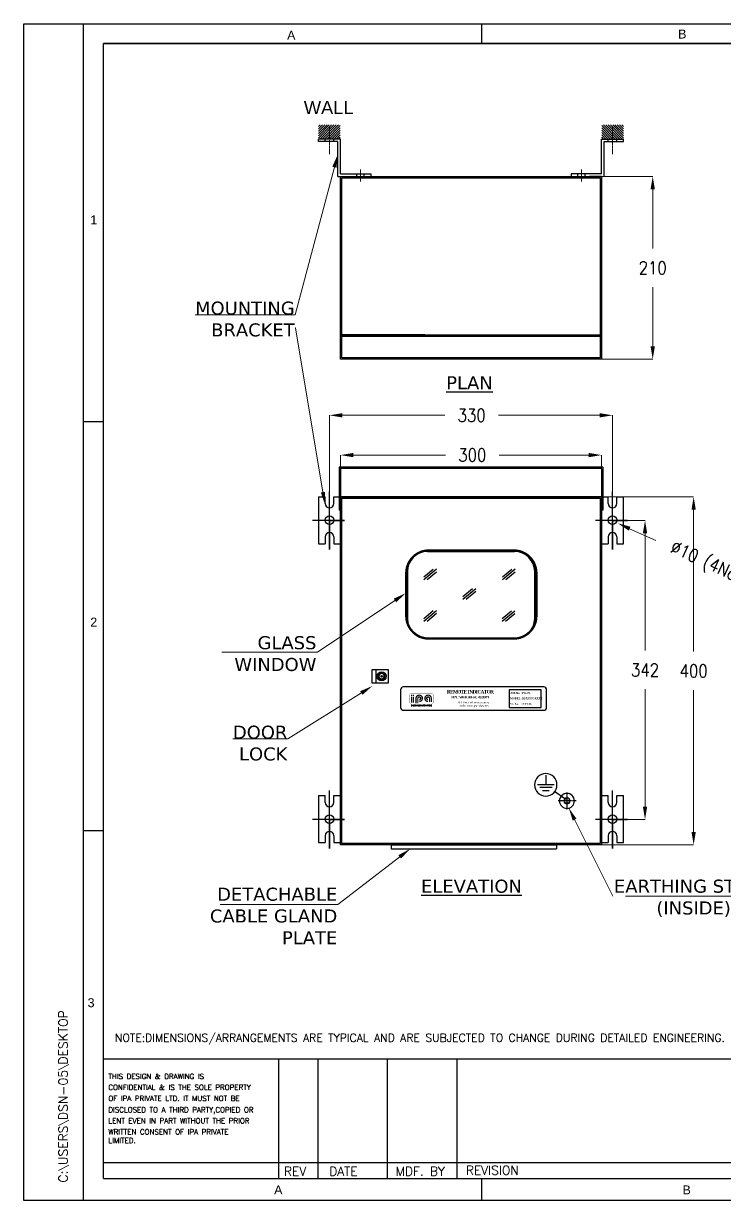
# Model space of a CAD drawing. Header units: inches. Extents: x 784 to 2184505, y 7 to 371504.
# Drawn here: x 387537 to 442022, y 102788 to 194290 of the extents above; entities that cross this region are included whole.
import ezdxf
from ezdxf import colors
from ezdxf.entities.mleader import LeaderData, LeaderLine
from ezdxf.enums import TextEntityAlignment as Align
from ezdxf.lldxf.tags import DXFTag
from ezdxf.math import Vec2, Vec3

# ---------------------------------------------------------------- set-up
doc = ezdxf.new("R2010")
doc.units = ezdxf.units.IN
doc.header["$MEASUREMENT"] = 0
doc.linetypes.add('CENTER', pattern=[2, 1.25, -0.25, 0.25, -0.25])
doc.linetypes.add('DASHED', pattern=[0.3, 0.2, -0.1])
for name, color, linetype in [('BEM', 2, 'Continuous'), ('DRG', 2, 'Continuous'), ('MITTEL', 1, 'CENTER'), ('SHEET', 10, 'Continuous'), ('UNSICHT', 3, 'HIDDEN')]:
    doc.layers.add(name, color=color, linetype=linetype)
doc.styles.add('R_RomanS', font='romans.shx', dxfattribs={"width": 0.85})
doc.styles.add('ROMAMC', font='romanc.shx', dxfattribs={"height": 7})
doc.styles.add('ROMANC', font='romanc.shx', dxfattribs={"height": 5})
doc.styles.add('ROMAND', font='romand', dxfattribs={"height": 3})
doc.styles.add('ROMANT', font='romant', dxfattribs={"width": 1.3, "height": 4})
doc.styles.get("Standard").update_dxf_attribs({"font": 'arial.ttf'})
tags = doc.linetypes.add('HIDDEN', pattern=[0.375, 0.25, -0.125]).pattern_tags.tags
tags[6:7] = [DXFTag(74, 4), DXFTag(75, 0), DXFTag(340, '0'), DXFTag(46, 1.0), DXFTag(50, 0.0), DXFTag(44, 0.0), DXFTag(45, 0.0)]
tags[4:5] = [DXFTag(74, 4), DXFTag(75, 0), DXFTag(340, '0'), DXFTag(46, 1.0), DXFTag(50, 0.0), DXFTag(44, 0.0), DXFTag(45, 0.0)]
doc.dimstyles.get("Standard").update_dxf_attribs({"dimtxt": 0.18, "dimasz": 0.18, "dimexe": 0.18, "dimexo": 0.0625, "dimgap": 0.09, "dimtad": 0, "dimtih": 1, "dimtoh": 1, "dimdec": 4, "dimzin": 0, "dimdsep": 46, "dimtxsty": 'Standard', "dimcen": 0.09, "dimadec": 0, "dimazin": 0, "dimtfac": 1, "dimtdec": 4, "dimtofl": 0, "dimtmove": 0, "dimatfit": 3, "dimfxl": 1, "dimtolj": 1, "dimtzin": 0, "dimarcsym": 0})

# ---------------------------------------------------------------- blocks, each defined once
blk = doc.blocks.new('YY')
at = {"color": 0, "ltscale": 20}
for p, q in [((-1695.6, -3892.3), (-1695.6, -3825.7)), ((-1708.1, -3831.7), (-1708.1, -3885.7)), ((-1708.1, -3831.7), (-1700.6, -3831.7)), ((-1700.6, -3839.6), (-1700.6, -3831.7)), ((-1690.6, -3839.6), (-1690.6, -3831.7)), ((-1690.6, -3831.7), (-1683.1, -3831.7)), ((-1678.4, -3859), (-1715.2, -3859)), ((-1695.6, -3858.7), (-1695.6, -3892.3)), ((-1695.6, -3859), (-1678.4, -3859)), ((-1700.6, -3877.7), (-1700.6, -3885.7)), ((-1690.6, -3877.7), (-1690.6, -3885.7)), ((-1708.1, -3885.7), (-1700.6, -3885.7)), ((-1690.6, -3885.7), (-1683.1, -3885.7))]:
    blk.add_line(p, q, dxfattribs=at)
blk.add_line((-1683.1, -3885.7), (-1683.1, -3831.7))
blk.add_circle((-1695.6, -3858.7), 5, dxfattribs=at)
for centre, start, end in [((-1695.6, -3839.6), 180, 0), ((-1695.6, -3877.7), 0, 180)]:
    blk.add_arc(centre, 5, start, end, dxfattribs=at)
blk = doc.blocks.new('*D75')
at = {"layer": 'Defpoints', "color": 0}
for p in [(433125, 155714), (433740, 155432)]:
    blk.add_point(p, dxfattribs=at)
at = {"layer": 'SHEET', "color": 253, "linetype": 'Continuous', "lineweight": 9}
blk.add_line((433433, 155573), (433433, 155573), dxfattribs=at)
blk.add_line((433433, 155573), (433433, 155573), dxfattribs=at)
at = {"layer": 'SHEET', "color": 251, "linetype": 'Continuous', "lineweight": 9}
blk.add_line((436683, 154086), (434650, 155016), dxfattribs=at)
at = {"layer": 'SHEET', "color": 251}
blk.add_solid([(434719, 155168), (434580, 154865), (433740, 155432)], dxfattribs=at)
at = {"layer": 'SHEET', "color": 0, "insert": (440885, 152162), "char_height": 1000, "attachment_point": 5, "rotation": 335.40787, "style": 'R_RomanS'}
blk.add_mtext('\\A1;%%c10 (4Nos)', dxfattribs=at)
blk = doc.blocks.new('*D76')
at = {"layer": 'Defpoints', "color": 0}
for p in [(432472, 182401), (436445, 182401), (432472, 168187)]:
    blk.add_point(p, dxfattribs=at)
at = {"layer": 'SHEET', "color": 253, "linetype": 'Continuous', "lineweight": 9}
for p, q in [((432472, 182401), (436445, 182401)), ((432472, 168187), (436445, 168187))]:
    blk.add_line(p, q, dxfattribs=at)
at = {"layer": 'SHEET', "color": 251, "linetype": 'Continuous', "lineweight": 9}
for p, q in [((436445, 181401), (436445, 176794)), ((436445, 169187), (436445, 173794))]:
    blk.add_line(p, q, dxfattribs=at)
at = {"layer": 'SHEET', "color": 251}
for points in [[(436612, 181401), (436278, 181401), (436445, 182401)], [(436278, 169187), (436612, 169187), (436445, 168187)]]:
    blk.add_solid(points, dxfattribs=at)
at = {"layer": 'SHEET', "color": 0, "insert": (436445, 175294), "char_height": 1000, "attachment_point": 5, "style": 'R_RomanS'}
blk.add_mtext('\\A1;\\H1x;210', dxfattribs=at)
blk = doc.blocks.new('*D77')
at = {"layer": 'Defpoints', "color": 0}
for p in [(432472, 160739), (412167, 157501), (432472, 157501)]:
    blk.add_point(p, dxfattribs=at)
at = {"layer": 'SHEET', "color": 253, "linetype": 'Continuous', "lineweight": 9}
for p, q in [((412167, 157501), (412167, 160739)), ((432472, 157501), (432472, 160739))]:
    blk.add_line(p, q, dxfattribs=at)
at = {"layer": 'SHEET', "color": 251, "linetype": 'Continuous', "lineweight": 9}
for p, q in [((413167, 160739), (420328, 160739)), ((431472, 160739), (424512, 160739))]:
    blk.add_line(p, q, dxfattribs=at)
at = {"layer": 'SHEET', "color": 251}
for points in [[(413167, 160906), (413167, 160572), (412167, 160739)], [(431472, 160572), (431472, 160906), (432472, 160739)]]:
    blk.add_solid(points, dxfattribs=at)
at = {"layer": 'SHEET', "color": 0, "insert": (422420, 160739), "char_height": 1000, "attachment_point": 5, "style": 'R_RomanS'}
blk.add_mtext('\\A1;300', dxfattribs=at)
blk = doc.blocks.new('*D78')
at = {"layer": 'Defpoints', "color": 0}
for p in [(433318, 163832), (411320, 155544), (433318, 155544)]:
    blk.add_point(p, dxfattribs=at)
at = {"layer": 'SHEET', "color": 253, "linetype": 'Continuous', "lineweight": 9}
for p, q in [((411320, 155544), (411320, 163832)), ((433318, 155544), (433318, 163832))]:
    blk.add_line(p, q, dxfattribs=at)
at = {"layer": 'SHEET', "color": 251, "linetype": 'Continuous', "lineweight": 9}
for p, q in [((412320, 163832), (420277, 163832)), ((432318, 163832), (424462, 163832))]:
    blk.add_line(p, q, dxfattribs=at)
at = {"layer": 'SHEET', "color": 251}
for points in [[(412320, 163998), (412320, 163665), (411320, 163832)], [(432318, 163665), (432318, 163998), (433318, 163832)]]:
    blk.add_solid(points, dxfattribs=at)
at = {"layer": 'SHEET', "color": 0, "insert": (422370, 163832), "char_height": 1000, "attachment_point": 5, "style": 'R_RomanS'}
blk.add_mtext('\\A1;330', dxfattribs=at)
blk = doc.blocks.new('*D79')
at = {"layer": 'Defpoints', "color": 0}
for p in [(433318, 155656), (435847, 155656), (433318, 132416)]:
    blk.add_point(p, dxfattribs=at)
at = {"layer": 'SHEET', "color": 253, "linetype": 'Continuous', "lineweight": 9}
for p, q in [((433318, 155656), (435847, 155656)), ((433318, 132416), (435847, 132416))]:
    blk.add_line(p, q, dxfattribs=at)
at = {"layer": 'SHEET', "color": 251, "linetype": 'Continuous', "lineweight": 9}
for p, q in [((435847, 154656), (435847, 145536)), ((435847, 133416), (435847, 142536))]:
    blk.add_line(p, q, dxfattribs=at)
at = {"layer": 'SHEET', "color": 251}
for points in [[(436014, 154656), (435681, 154656), (435847, 155656)], [(435681, 133416), (436014, 133416), (435847, 132416)]]:
    blk.add_solid(points, dxfattribs=at)
at = {"layer": 'SHEET', "color": 0, "insert": (435847, 144036), "char_height": 1000, "attachment_point": 5, "style": 'R_RomanS'}
blk.add_mtext('\\A1;342', dxfattribs=at)
blk = doc.blocks.new('*D81')
at = {"layer": 'Defpoints', "color": 0}
for p in [(432472, 157501), (432472, 130426), (439626, 130426)]:
    blk.add_point(p, dxfattribs=at)
at = {"layer": 'SHEET', "color": 253, "linetype": 'Continuous', "lineweight": 9}
for p, q in [((432472, 157501), (439627, 157501)), ((432472, 130426), (439627, 130426))]:
    blk.add_line(p, q, dxfattribs=at)
at = {"layer": 'SHEET', "color": 251, "linetype": 'Continuous', "lineweight": 9}
for p, q in [((439626, 156501), (439626, 145463)), ((439626, 131426), (439626, 142463))]:
    blk.add_line(p, q, dxfattribs=at)
at = {"layer": 'SHEET', "color": 251}
for points in [[(439793, 156501), (439460, 156501), (439626, 157501)], [(439460, 131426), (439793, 131426), (439626, 130426)]]:
    blk.add_solid(points, dxfattribs=at)
at = {"layer": 'SHEET', "color": 0, "insert": (439626, 143963), "char_height": 1000, "attachment_point": 5, "style": 'R_RomanS'}
blk.add_mtext('\\A1;400', dxfattribs=at)
blk = doc.blocks.new('FDKFK')
at = {"color": 7}
for p, q in [((-6029.7, 8095.4), (-5876.5, 8095.4)), ((-6029.7, 7942.2), (-5876.5, 7942.2))]:
    blk.add_line(p, q, dxfattribs=at)
for p, q in [((-6065.1, 8060.1), (-6065.1, 7977.6)), ((-5841.2, 8060.1), (-5841.2, 7977.6))]:
    blk.add_line(p, q)
for centre, start, end in [((-6029.7, 8060.1), 90, 180), ((-5876.5, 8060.1), 0, 90), ((-6029.7, 7977.6), 180, 270), ((-5876.5, 7977.6), 270, 0)]:
    blk.add_arc(centre, 35.4, start, end)
blk = doc.blocks.new('zw$6BEA')
at = {"linetype": 'Continuous', "ltscale": 5}
for p, q in [((0, 4637), (1426, 5813)), ((0, 4935), (1053, 5805)), ((373, 4637), (1426, 5507)), ((8734, 4637), (10160, 5813)), ((8734, 4935), (9787, 5805)), ((9107, 4637), (10160, 5507)), ((4355, 2469), (5781, 3645)), ((4355, 2767), (5408, 3637)), ((4728, 2469), (5781, 3339)), ((0, 20), (1426, 1196)), ((0, 318), (1053, 1188)), ((373, 20), (1426, 890)), ((8700, 0), (10126, 1176)), ((8700, 298), (9753, 1168)), ((9073, 0), (10126, 870))]:
    blk.add_line(p, q, dxfattribs=at)
blk = doc.blocks.new('zw$161')
at = {"layer": 'DRG', "color": 7, "const_width": 179}
for points in [[(3146, 6947, 0.414214), (1381, 5183, 0.414214)], [(11497, 5183, 0.414214), (9732, 6947, 0.414214)], [(1381, 1854, 0.414214), (3146, 90, 0.414214)], [(9732, 90, 0.414214), (11497, 1854, 0.414214)]]:
    blk.add_lwpolyline(points, format="xyb", dxfattribs=at)
for points in [[(9732, 6947), (3146, 6947)], [(1381, 5183), (1381, 1854)], [(11497, 1854), (11497, 5183)], [(9732, 90), (3146, 90)]]:
    blk.add_lwpolyline(points, dxfattribs=at)
blk = doc.blocks.new('SKJSK')
at = {"layer": 'BEM'}
for p, q in [((-1669.5, -1317.9), (-1669.5, -1328.6)), ((-1691.3, -1345.1), (-1679.7, -1336.7)), ((-1679.3, -1328.9), (-1659.9, -1328.9)), ((-1676.8, -1332.2), (-1662.6, -1332.2)), ((-1673.3, -1335.8), (-1665.9, -1335.8))]:
    blk.add_line(p, q, dxfattribs=at)
blk.add_circle((-1669.5, -1328.9), 12.9, dxfattribs=at)
at = {"layer": 'MITTEL'}
for p, q in [((-1693.9, -1337.6), (-1693.9, -1357.7)), ((-1704.3, -1347.4), (-1683.6, -1347.4))]:
    blk.add_line(p, q, dxfattribs=at)
at = {"layer": 'UNSICHT'}
for radius in [8.61, 3.44]:
    blk.add_circle((-1693.9, -1347.4), radius, dxfattribs=at)
blk.add_arc((-1693.9, -1347.4), 2.8, 192.3672, 102.7708, dxfattribs=at)
blk = doc.blocks.new('zw$B97E')
at = {"color": 3, "linetype": 'Continuous', "ltscale": 5}
for p, q in [((125, 3339), (125, 0)), ((20633, 3339), (125, 3339)), ((20633, 3339), (20633, 0)), ((20633, 1046), (125, 1046)), ((227, 0), (125, 0)), ((20633, 0), (20532, 0))]:
    blk.add_line(p, q, dxfattribs=at)
at = {"color": 3, "linetype": 'DASHED'}
for p, q in [((227, 3238), (227, 0)), ((20532, 3238), (227, 3238)), ((20532, 3238), (20532, 0))]:
    blk.add_line(p, q, dxfattribs=at)

msp = doc.modelspace()

# ---------------------------------------------------------------- hatches: boundary and pattern name
h = msp.add_hatch()
h.set_pattern_fill('ANSI31', color=256, scale=1015.287258, style=0)
h.set_pattern_definition([(45, (544426.43, 226196.64), (-89.73956, 89.73956), [])])
h.paths.add_polyline_path([(410467.30319, 186404.92517), (410467.30319, 185311.45288), (412159.44862, 185311.45288), (412159.44862, 186404.92517)])
h = msp.add_hatch()
h.set_pattern_fill('ANSI31', color=256, scale=1015.287258, angle=180, style=0)
h.set_pattern_definition([(135, (300212.45, 226196.64), (89.73956, 89.73956), [])])
h.paths.add_polyline_path([(434171.58368, 186404.92517), (434171.58368, 185311.45288), (432479.43825, 185311.45288), (432479.43825, 186404.92517)])

# ---------------------------------------------------------------- linework, layer by layer
at = {"color": 1, "linetype": 'CENTER', "lineweight": 9, "ltscale": 10}
for p, q in [((411320.62546, 184121.63375), (411320.62546, 186245.73425)), ((433318.26142, 184121.63375), (433318.26142, 186245.73425))]:
    msp.add_line(p, q, dxfattribs=at)
for p, q in [((410474.42542, 185108.39543), (410474.42542, 185311.45288)), ((410982.19637, 185108.39543), (410982.19637, 185311.45288)), ((411659.05454, 185108.39543), (411659.05454, 185311.45288)), ((432979.83233, 185108.39543), (432979.83233, 185311.45288)), ((433656.6905, 185108.39543), (433656.6905, 185311.45288)), ((434164.46145, 185108.39543), (434164.46145, 185311.45288)), ((411963.5134, 182400.96274), (412166.57085, 182400.96274)), ((412166.57085, 182604.02019), (413119.40282, 182604.02019)), ((412166.57085, 182400.96274), (413119.40282, 182400.96274)), ((413119.40282, 182604.02019), (414543.84228, 182604.02019)), ((413440.10912, 182400.96274), (413440.10912, 182604.02019)), ((414017.44646, 182400.96274), (414017.44646, 182604.02019)), ((414543.84228, 182604.02019), (414543.84228, 182400.96274)), ((431519.48405, 182604.02019), (430095.04459, 182604.02019)), ((430095.04459, 182604.02019), (430095.04459, 182400.96274)), ((430621.44041, 182400.96274), (430621.44041, 182604.02019)), ((431198.77775, 182400.96274), (431198.77775, 182604.02019)), ((432472.31602, 182604.02019), (431519.48405, 182604.02019)), ((432472.31602, 182400.96274), (431519.48405, 182400.96274)), ((414909.82856, 144069.10533, -6066.45786), (414909.82856, 143013.30732, -6066.45786)), ((415347.66202, 143744.98739, -6066.45786), (415347.66202, 143814.06716, -6066.45786)), ((415396.82227, 143745.06941, -6066.45786), (415396.82227, 143814.12842, -6066.45786)), ((415347.66202, 143337.42526, -6066.45786), (415347.66202, 143268.34548, -6066.45786)), ((415396.82227, 143337.34324, -6066.45786), (415396.82227, 143268.28423, -6066.45786)), ((416101.43106, 130120.43148), (428961.73633, 130120.43148))]:
    msp.add_line(p, q)
at = {"color": 0, "ltscale": 20}
for p, q in [((412166.57085, 185311.45288), (410474.42542, 185311.45288)), ((411963.5134, 185108.39543), (410474.42542, 185108.39543)), ((411963.5134, 182400.96274), (411963.5134, 185108.39543)), ((412166.57085, 182604.02019), (412166.57085, 185311.45288)), ((432472.31602, 182604.02019), (432472.31602, 185311.45288)), ((432472.31602, 185311.45288), (434164.46145, 185311.45288)), ((432675.37347, 182400.96274), (432675.37347, 185108.39543)), ((432675.37347, 185108.39543), (434164.46145, 185108.39543)), ((412166.57085, 170082.14401), (432472.31602, 170082.14401)), ((418719.28317, 170082.14401), (412166.57085, 170082.14401)), ((412166.57085, 169973.8467), (432472.31602, 169973.8467)), ((412166.57085, 157500.56856), (412166.57085, 153845.53443)), ((432472.31602, 157500.56856), (432472.31602, 153845.53443)), ((412166.57085, 134081.27581), (412166.57085, 130426.24168)), ((432472.31602, 134081.27581), (432472.31602, 130426.24168)), ((416101.43106, 130426.24168), (421177.86735, 130426.24168)), ((416101.43106, 130426.24168), (416101.43106, 130120.43148)), ((421177.86735, 130426.24168), (428961.73633, 130426.24168)), ((428961.73633, 130426.24168), (428961.73633, 130120.43148))]:
    msp.add_line(p, q, dxfattribs=at)
at = {"color": 1, "linetype": 'CENTER', "lineweight": 9, "ltscale": 20}
for p, q in [((413728.77779, 182014.87711), (413728.77779, 182942.42992)), ((430910.10908, 182014.87711), (430910.10908, 182942.42992))]:
    msp.add_line(p, q, dxfattribs=at)
at = {"color": 252, "linetype": 'ByBlock', "lineweight": 9}
msp.add_line((410398.49654, 145405.59853), (410374.12965, 145405.59853), dxfattribs=at)
at = {"color": 0, "ltscale": 20}
for points in [[(412166.57085, 182400.96274), (432472.31602, 182400.96274), (432472.31602, 168186.94113), (412166.57085, 168186.94113)], [(412274.86816, 182292.66544), (432364.01871, 182292.66544), (432364.01871, 168295.23844), (412274.86816, 168295.23844)], [(412166.57085, 157500.56856), (432472.31602, 157500.56856), (432472.31602, 130426.24168), (412166.57085, 130426.24168)], [(412274.86816, 157392.27125), (432364.01871, 157392.27125), (432364.01871, 130534.53899), (412274.86816, 130534.53899)]]:
    msp.add_lwpolyline(points, close=True, dxfattribs=at)
at = {"color": 252, "linetype": 'ByBlock', "lineweight": 9}
for points in [[(416410.56005, 149438.489), (410398.49654, 145405.59853)], [(402942.59921, 145405.59853), (410374.12965, 145405.59853)]]:
    msp.add_lwpolyline(points, dxfattribs=at)
at = {"elevation": -6066.45786}
msp.add_lwpolyline([(414626.83115, 144069.10533), (415868.65666, 144069.10533), (415868.65666, 143013.30732), (414626.83115, 143013.30732)], close=True, dxfattribs=at)
at = {"linetype": 'ByBlock', "ltscale": 100, "elevation": -392286.8071}
msp.add_lwpolyline([(417065.09055, 140898.41373), (427970.5017, 140898.41373, 0.4142135624), (428197.69776, 141125.6098), (428197.69776, 142488.78619, 0.4142135624), (427970.5017, 142715.98226), (417065.09055, 142715.98226, 0.4142135624), (416837.89449, 142488.78619), (416837.89449, 141125.6098, 0.4142135624)], format="xyb", close=True, dxfattribs=at)
at = {"color": 7, "const_width": 11.84141, "elevation": -392286.8071}
msp.add_lwpolyline([(419280.08235, 142203.42267), (417663.41467, 142203.42267, 0.4142135624), (417564.73629, 142104.74429), (417564.73629, 141509.65171, 0.4142135624), (417663.41467, 141410.97332), (419280.08235, 141410.97332, 0.4142135624), (419378.76073, 141509.65171), (419378.76073, 142104.74429, 0.4142135624)], format="xyb", close=True, dxfattribs=at)
at = {"color": 7, "const_width": 98.67838, "elevation": -392286.8071}
for points in [[(417711.79847, 142009.59953), (417711.79847, 142108.27792)], [(417711.79847, 141499.17596), (417711.79847, 141953.09652)], [(417849.9482, 142009.59953), (417849.9482, 142108.27792)], [(417849.9482, 141499.17596), (417849.9482, 141953.09652)], [(418047.30497, 141434.0545), (418047.30497, 141828.76803)]]:
    msp.add_lwpolyline(points, dxfattribs=at)
for points in [[(418047.30497, 141828.76803, -2.4142135624), (418294.00092, 141582.07208)], [(418185.4547, 141434.0545), (418185.4547, 141828.76803, -2.4142135624), (418294.00092, 141720.22181)], [(419231.44556, 141532.73288), (419231.44556, 141828.76803, 2.4142135624), (418984.7496, 141582.07208)], [(419093.29582, 141532.73288), (419093.29582, 141828.76803, 2.4142135624), (418984.7496, 141720.22181)]]:
    msp.add_lwpolyline(points, format="xyb", dxfattribs=at)
at = {"ltscale": 100, "elevation": -392286.8071}
msp.add_lwpolyline([(425290.26132, 141125.6098), (427771.87002, 141125.6098), (427771.87002, 142488.78619), (425290.26132, 142488.78619)], close=True, dxfattribs=at)
for radius in [354.87942, 59.9416]:
    msp.add_circle((415372.58219, 143541.20632, -6066.45786), radius)
for radius, start, end in [(273.99645, 95.218303772, 264.781696228), (205.29914, 96.9720241923, 263.0279758077), (273.99645, 275.0755120609, 84.9244879391), (205.29914, 276.7808445728, 83.2191554272)]:
    msp.add_arc((415372.58219, 143541.20632, -6066.45786), radius, start, end)
at = {"color": 252}
msp.add_solid([(416316.295, 149579.01537), (417253.71829, 150004.07931), (416504.8251, 149297.96263)], dxfattribs=at)
at = {"layer": 'SHEET', "color": 124, "linetype": 'Continuous', "true_color": 0x00a183}
for p, q in [((392191.07939, 102788.47582, 12132.91572), (392191.07939, 194269.90309, 12132.91572)), ((423155.26125, 192748.30624, 12132.91572), (423155.26125, 194289.66212, 12132.91572)), ((393739.28849, 192748.30624, 12132.91572), (514499.59772, 192748.30624, 12132.91572)), ((393739.28849, 192748.30624, 12132.91572), (514499.59772, 192748.30624, 12132.91572)), ((393739.28849, 192748.30624, 12132.91572), (514499.59772, 192748.30624, 12132.91572)), ((514499.59772, 192748.30624, 12132.91572), (393739.28849, 192748.30624, 12132.91572)), ((393739.28849, 104500.38795, 12132.91572), (393739.28849, 192748.30624, 12132.91572)), ((393739.28849, 113789.64251, 12132.91572), (514499.59772, 113789.64251, 12132.91572)), ((393739.28849, 113789.64251, 12132.91572), (514499.59772, 113789.64251, 12132.91572)), ((407358.87127, 113789.64251, 12132.91572), (407358.87127, 104500.38795, 12132.91572)), ((410430.46017, 104488.31125, 12132.91572), (410430.46017, 113777.56581, 12132.91572)), ((415836.59526, 104500.38795, 12132.91572), (415836.59526, 113789.64251, 12132.91572)), ((421242.73036, 104500.38795, 12132.91572), (421242.73036, 113789.64251, 12132.91572)), ((393739.28849, 105738.95523, 12132.91572), (443281.97945, 105738.95523, 12132.91572)), ((393739.28849, 104500.38795, 12132.91572), (514499.59772, 104500.38795, 12132.91572))]:
    msp.add_line(p, q, dxfattribs=at)
at = {"layer": 'SHEET', "color": 0, "linetype": 'Continuous'}
for p, q in [((387546.45211, 163326.22083, 12132.91572), (387541.51236, 163326.22162, 12132.91572)), ((393739.28849, 163325.23288, 12132.91572), (392191.07939, 163325.47987, 12132.91572)), ((387546.45211, 131519.63784, 12132.91572), (387536.6714, 131519.6394, 12132.91572)), ((393739.28849, 131518.64989, 12132.91572), (392191.07939, 131518.89688, 12132.91572)), ((423155.26125, 102788.47582, 12132.91572), (423155.26125, 104500.38795, 12132.91572))]:
    msp.add_line(p, q, dxfattribs=at)
at = {"layer": 'SHEET', "color": 124, "linetype": 'Continuous', "true_color": 0x00a183, "elevation": 12132.91572}
msp.add_lwpolyline([(516047.80681, 102788.47582), (387546.45211, 102788.47582), (387546.45211, 194269.90309), (516047.80681, 194269.90309)], close=True, dxfattribs=at)

# ---------------------------------------------------------------- block references
at = {"linetype": 'Continuous'}
for name, p in [('zw$B97E', (411940.00253, 156454.55901)), ('zw$161', (415906.35403, 146379.59782))]:
    msp.add_blockref(name, p, dxfattribs=at)
at = {"yscale": 67.68581720507053, "zscale": 67.68581720507053}
for name, p, xscale in [('YY', (526089.43802, 416853.22596), 67.68581720507053), ('YY', (548087.32862, 416853.22596), 67.68581720507053), ('SKJSK', (315127.53725, 225053.30588), -67.68581720507053), ('YY', (526089.43802, 393613.11096), 67.68581720507053), ('YY', (548089.73611, 393613.11096), 67.68581720507053)]:
    msp.add_blockref(name, p, dxfattribs=dict(at, xscale=xscale))
at = {"linetype": 'Continuous', "xscale": 0.7000000000000001, "yscale": 0.7000000000000001, "zscale": 0.7000000000000001}
msp.add_blockref('zw$6BEA', (418645.32149, 147818.08042), dxfattribs=at)
at = {"layer": 'DRG', "color": 0, "lineweight": 200, "xscale": 44.18243441797911, "yscale": 44.18243441797911, "zscale": 44.18243441797911}
msp.add_blockref('FDKFK', (685343.50452, -204437.83194), dxfattribs=at)

# ---------------------------------------------------------------- texts
at = {"color": 7, "style": 'ROMANC'}
msp.add_text('|WEIGHING&AUTOMATION|', height=98.1282854, dxfattribs=at).set_placement((418476.1434, 141268.61999, -392286.8071), align=Align.MIDDLE)
at = {"color": 0}
for s, height, style, p in [('THIS DESIGN & DRAWING IS', 403.693172, 'ROMANC', (394129.74263, 112231.64423, 12132.91572)), ('CONFIDENTIAL & IS THE SOLE PROPERTY', 403.693172, 'ROMANC', (394129.74263, 111382.85346, 12132.91572)), ('OF IPA PRIVATE LTD. IT MUST NOT BE ', 403.693172, 'ROMANC', (394129.74263, 110523.71158, 12132.91572)), ('DISCLOSED TO A THIRD PARTY,COPIED OR', 403.693172, 'ROMANC', (394129.74263, 109633.51638, 12132.91572)), ('LENT EVEN IN PART WITHOUT THE PRIOR ', 403.693172, 'ROMANC', (394129.74263, 108784.72561, 12132.91572)), ('WRITTEN CONSENT OF IPA PRIVATE ', 403.693172, 'ROMANC', (394129.74263, 107915.23262, 12132.91572)), ('LIMITED.', 403.693172, 'ROMANC', (394129.74263, 107244.69967, 12132.91572)), ('REV', 696.694092, 'ROMAND', (407781.88491, 104710.48299, 12132.91572)), ('DATE', 696.694092, 'ROMAND', (411297.06092, 104710.48299, 12132.91572)), ('MDF. BY', 696.694092, 'ROMAND', (416463.70721, 104710.48299, 12132.91572)), ('REVISION', 696.694092, 'ROMAND', (421916.56985, 104786.67858, 12132.91572))]:
    msp.add_text(s, height=height, dxfattribs=dict(at, style=style)).set_placement(p)
at = {"attachment_point": 1}
for s, insert, char_height, width in [('{\\C1;WALL}', (409327.30654, 188262.32666), 1015.287258, 2552.4235299), ('{\\fVerdana|b0|i0|c0|p0;\\L\\C4;PLAN}', (420394.68132, 166867.32111), 1015.2872581, 5866.1041578), ('\\pxqc;{\\fTimes New Roman|b0|i0|c0|p34;\\W1.05;\\T1.05;IPA \\W1;\\T1;Pvt. Ltd.\\Ftxt.shx|c0;\\H0.71429x; \\fTimes New Roman|b0|i0|c0|p0;BENGALURU-58}', (421225.86466, 141573.74028, -392286.8071), 142.98698373, 2568.7630838), ('\\pxqc;{\\fTimes New Roman|b0|i0|c0|p0;Web : www.ipaindia.com}', (421454.61168, 141318.9022, -392286.8071), 142.9869837, 2189.8960003), ('{\\fVerdana|b0|i0|c0|p0;\\L\\C4;ELEVATION}', (418436.62034, 127730.17818), 1015.2872581, 5866.1041578)]:
    msp.add_mtext(s, dxfattribs=dict(at, insert=insert, char_height=char_height, width=width))
at = {"insert": (410302.82371, 146659.15253), "char_height": 1015.2872581, "attachment_point": 3}
msp.add_mtext('{\\fVerdana|b0|i0|c0|p0;\\C1;GLASS\\P WINDOW}', dxfattribs=at)
at = {"color": 0, "ltscale": 20, "width": 7585.0991785, "attachment_point": 1, "style": 'ROMANT'}
for s, insert, char_height in [('\\pxqc;{\\fTimes New Roman|b1|i0|c0|p0;\\T0.8;REMOTE INDICATOR}', (418459.91005, 142466.73958, -392286.8071), 264), ('\\pxqc;{\\fTimes New Roman|b1|i0|c0|p0;\\T0.8;DPC WEIGHER: 492DP1}', (418459.91005, 142015.63306, -392286.8071), 200)]:
    msp.add_mtext(s, dxfattribs=dict(at, insert=insert, char_height=char_height))
at = {"ltscale": 20, "char_height": 137.7661777, "attachment_point": 1}
for s, insert, width in [('{\\fTimes New Roman|b1|i0|c0|p0;MODEL :RDXXXX-XXXX}', (425368.76262, 141894.07739, -392286.8071), 2972.034196), ('{\\fTimes New Roman|b1|i0|c0|p0;JOB No. :SY1171}', (425368.76262, 142309.80756, -392286.8071), 2292.1137842), ('{\\fTimes New Roman|b1|i0|c0|p0;SL. No.    :XXX/26}', (425358.28375, 141463.93776, -392286.8071), 1732.3283095)]:
    msp.add_mtext(s, dxfattribs=dict(at, insert=insert, width=width))
at = {"layer": 'SHEET', "color": 0, "linetype": 'Continuous'}
for s, p in [('A', (408022.26098, 193027.87012, 12132.91572)), ('B', (438418.03235, 193124.57717, 12132.91572)), ('1', (392724.30989, 178679.01395, 12132.91572)), ('2', (392724.30989, 147406.75106, 12132.91572)), ('3', (392514.22374, 117813.53564, 12132.91572)), ('A', (407015.71115, 103261.26125, 12132.91572)), ('B', (438758.52495, 103261.26125, 12132.91572))]:
    msp.add_text(s, height=696.69409, dxfattribs=at).set_placement(p)
at = {"layer": 'SHEET', "color": 124, "linetype": 'Continuous', "style": 'ROMAND'}
msp.add_text('C:\\USERS\\DSN-05\\DESKTOP', height=704.430188, rotation=90, dxfattribs=at).set_placement((390965.79438, 104176.97022, 12132.91572))
at = {"layer": 'SHEET', "color": 0, "linetype": 'Continuous', "style": 'ROMAMC'}
msp.add_text('NOTE:DIMENSIONS/ARRANGEMENTS ARE TYPICAL AND ARE SUBJECTED TO CHANGE DURING DETAILED ENGINEERING.', height=616, dxfattribs=at).set_placement((394641.40487, 115124.64284, -446746.61141))

# ---------------------------------------------------------------- dimensions: what is measured, and where the dimension line sits
at = {"layer": 'SHEET', "color": 0, "linetype": 'Continuous'}
for base, p1, p2, text, picture, middle in [((436445.16287, 182400.96274), (432472.31602, 168186.94113), (432472.31602, 182400.96274), '\\H1x;210', '*D76', (436445.16287, 175293.95194)), ((439626.33301, 130426.24168), (432472.31602, 157500.56856), (432472.31602, 130426.24168), '400', '*D81', (439626.33301, 143963.40512)), ((435847.17097, 155656.31971), (433318.26142, 132416.20471), (433318.26142, 155656.31971), '342', '*D79', (435847.17097, 144036.26221))]:
    dim = msp.add_linear_dim(base=base, p1=p1, p2=p2, angle=90, text=text, dimstyle='Standard', override={"dimtxt": 1000, "dimasz": 1000, "dimgap": 1000, "dimtoh": 0, "dimtxsty": 'R_RomanS', "dimclrd": 251, "dimclre": 253, "dimlwd": 9, "dimlwe": 9}, dxfattribs=at)
    dim.commit()
    dim.dimension.update_dxf_attribs({"geometry": picture, "text_midpoint": middle})
for base, p1, p2, text, picture, middle in [((433318.26142, 163831.61355), (411320.37082, 155543.79204), (433318.26142, 155543.79204), '330', '*D78', (422369.52834, 163831.61355)), ((432472.31602, 160739.16376), (412166.57085, 157500.56856), (432472.31602, 157500.56856), '300', '*D77', (422420.07922, 160739.16376))]:
    dim = msp.add_linear_dim(base=base, p1=p1, p2=p2, text=text, dimstyle='Standard', override={"dimtxt": 1000, "dimasz": 1000, "dimgap": 1000, "dimtoh": 0, "dimtxsty": 'R_RomanS', "dimclrd": 251, "dimclre": 253, "dimlwd": 9, "dimlwe": 9}, dxfattribs=at)
    dim.commit()
    dim.dimension.update_dxf_attribs({"geometry": picture, "text_midpoint": middle, "dimtype": 160})
dim = msp.add_diameter_dim_2p(p1=(433124.88051, 155714.12071), p2=(433740.3431, 155432.44218), text='%%c10 (4Nos)', dimstyle='Standard', override={"dimtxt": 1000, "dimasz": 1000, "dimgap": 1000, "dimtoh": 0, "dimtxsty": 'R_RomanS', "dimclrd": 251, "dimclre": 253, "dimlwd": 9, "dimlwe": 9}, dxfattribs=at)
dim.commit()
dim.dimension.update_dxf_attribs({"geometry": '*D75', "text_midpoint": (440885.14225, 152162.48467), "dimtype": 163})

# ---------------------------------------------------------------- leaders
at = {"color": 0, "ltscale": 20}
msp.add_leader([(429928.06099, 133287.01188), (433336.81094, 126434.22404)], dimstyle='Standard', override={"dimtxt": 1000, "dimasz": 1000, "dimgap": 1000, "dimtoh": 0, "dimdec": 0, "dimclrd": 251, "dimclre": 253, "dimclrt": 1, "dimlwd": 9, "dimlwe": 9}, dxfattribs=at)
ml = msp.add_multileader_mtext('Standard')
ml.set_content('{\\fVerdana|b0|i0|c0|p0;\\C1;MOUNTING \\PBRACKET}', color=256)
ml.set_leader_properties(color=252, lineweight=9)
ml.build(insert=Vec2(0, 0))
ml.multileader.update_dxf_attribs({"text_right_attachment_type": 6, "dogleg_length": 0.36, "arrow_head_size": 1015.28726})
ctx = ml.context
ctx.base_point, ctx.char_height, ctx.arrow_head_size, ctx.landing_gap_size, ctx.plane_origin = Vec3(400923.90885, 172155.11996), 1015.2872581, 1015.28726, 6.09172, Vec3(412166.57085, 183416.25)
ctx.right_attachment, ctx.text_align_type = 6, 2
notes = []
notes.append((ctx, [(0, (1, 1, 0), (408642.95854, 171638.27124), (-1, 0), 24.36689, [(0, [(411963.5134, 184104.07928)], 0, [])])]))
ctx.mtext.insert, ctx.mtext.alignment, ctx.mtext.flow_direction = Vec3(408612.49993, 172671.96868), 3, 5
ml = msp.add_multileader_mtext('Standard')
ml.set_content('', color=256)
ml.set_leader_properties(color=252, lineweight=9)
ml.build(insert=Vec2(0, 0))
ml.multileader.update_dxf_attribs({"text_right_attachment_type": 6, "dogleg_length": 0.36, "arrow_head_size": 1015.28726})
ctx = ml.context
ctx.base_point, ctx.char_height, ctx.arrow_head_size, ctx.landing_gap_size, ctx.plane_origin = Vec3(408636.86682, 171130.62761), 1015.28726, 1015.28726, 6.09172, Vec3(410982.06905, 156855.32842)
ctx.right_attachment, ctx.text_align_type = 6, 2
notes.append((ctx, [(0, (1, 1, 0), (408673.41716, 170622.98398), (-1, 0), 24.36689, [(0, [(410982.06905, 156855.32842)], 0, [])])]))
ctx.mtext.insert, ctx.mtext.alignment, ctx.mtext.flow_direction = Vec3(408642.95854, 171638.27124), 3, 5
ml = msp.add_multileader_mtext('Standard')
ml.set_content('{\\fVerdana|b0|i0|c0|p0;\\C1;DOOR \\PLOCK}', color=256)
ml.set_leader_properties(color=252, lineweight=9)
ml.build(insert=Vec2(0, 0))
ml.multileader.update_dxf_attribs({"text_right_attachment_type": 6, "dogleg_length": 0.36, "arrow_head_size": 1015.28726})
ctx = ml.context
ctx.base_point, ctx.char_height, ctx.arrow_head_size, ctx.landing_gap_size, ctx.plane_origin = Vec3(403925.71952, 139183.96338), 1015.2872581, 1015.28726, 6.09172, Vec3(414655.60516, 142781.54804)
ctx.right_attachment, ctx.text_align_type = 6, 2
notes.append((ctx, [(0, (1, 1, 0), (408076.60385, 138665.75094), (-1, 0), 24.36689, [(0, [(414655.60516, 142781.54804)], 0, [])])]))
ctx.mtext.insert, ctx.mtext.alignment, ctx.mtext.flow_direction = Vec3(408046.14524, 139702.17581), 3, 5
ml = msp.add_multileader_mtext('Standard')
ml.set_content('{\\fVerdana|b0|i0|c0|p0;\\C1;EARTHING STUDS\\P(INSIDE)}', color=256)
ml.set_leader_properties(color=252, lineweight=9)
ml.build(insert=Vec2(0, 0))
ml.multileader.update_dxf_attribs({"text_right_attachment_type": 6, "dogleg_length": 0.36, "arrow_head_size": 1015.28726})
ctx = ml.context
ctx.base_point, ctx.char_height, ctx.arrow_head_size, ctx.landing_gap_size, ctx.plane_origin = Vec3(433330.71922, 127082.33052), 1015.2872581, 1015.28726, 6.09172, Vec3(451685.41222, 130013.88615)
ctx.right_attachment, ctx.text_align_type = 6, 1
notes.append((ctx, [(0, (1, 1, 0), (445942.78527, 126434.22404), (-1, 0), 24.36689, [(0, [(451347.62099, 133456.19827)], 0, [])])]))
ctx.mtext.insert, ctx.mtext.alignment, ctx.mtext.flow_direction = Vec3(439624.5688, 127730.43699), 2, 5
ml = msp.add_multileader_mtext('Standard')
ml.set_content('{\\fVerdana|b0|i0|c0|p0;\\C1;DETACHABLE\\PCABLE GLAND\\P PLATE', color=256)
ml.set_leader_properties(color=252, lineweight=9)
ml.build(insert=Vec2(0, 0))
ml.multileader.update_dxf_attribs({"text_right_attachment_type": 6, "dogleg_length": 0.36, "arrow_head_size": 1015.28726})
ctx = ml.context
ctx.base_point, ctx.char_height, ctx.arrow_head_size, ctx.landing_gap_size, ctx.plane_origin = Vec3(402106.75302, 126452.52415), 1015.2872581, 1015.28726, 6.09172, Vec3(417699.23736, 129377.94306)
ctx.right_attachment, ctx.text_align_type = 6, 2
notes.append((ctx, [(0, (1, 1, 0), (411956.61042, 125798.28095), (-1, 0), 24.36689, [(0, [(417582.24733, 130120.43148)], 0, [])])]))
ctx.mtext.insert, ctx.mtext.alignment, ctx.mtext.flow_direction = Vec3(411926.1518, 127106.76735), 3, 5
for ctx, leaders in notes:
    for number, flags, end, landing, length, lines in leaders:
        leader = LeaderData()
        leader.index, (leader.has_last_leader_line, leader.has_dogleg_vector, leader.attachment_direction) = number, flags
        leader.last_leader_point, leader.dogleg_vector, leader.dogleg_length = Vec3(end), Vec3(landing), length
        for number, points, colour, breaks in lines:
            line = LeaderLine()
            line.index, line.vertices, line.color, line.breaks = number, Vec3.list(points), colors.encode_raw_color(colour), breaks
            leader.lines.append(line)
        ctx.leaders.append(leader)

doc.saveas('drawing.dxf')
